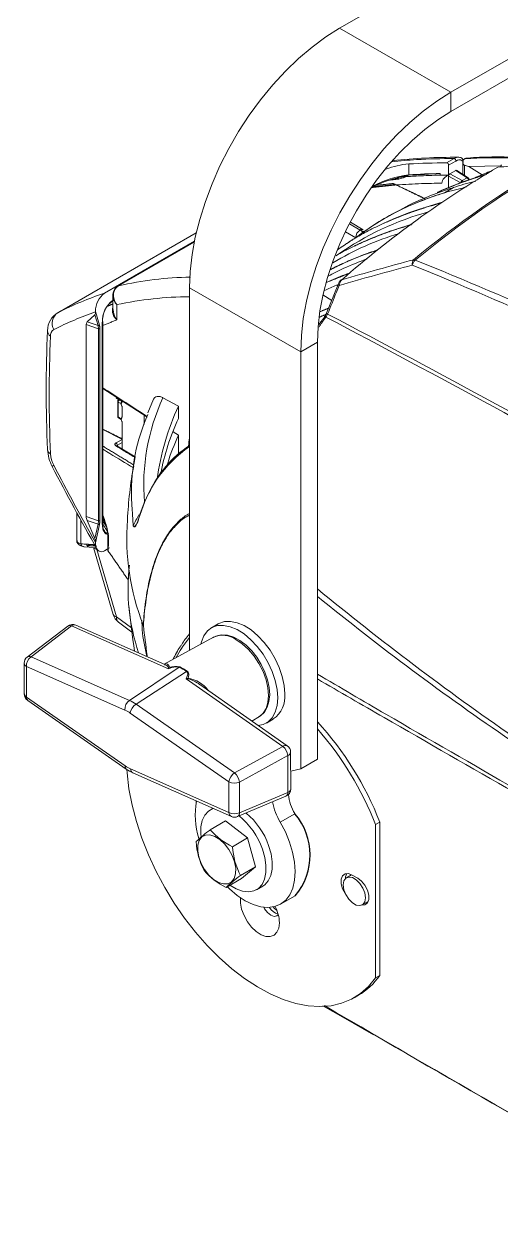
# Model space of a CAD drawing. Extents: x 9.3 to 87, y 1.1 to 68.8.
# Drawn here: x 10.31 to 14.1, y 48.92 to 58.54 of the extents above; entities that cross this region are included whole.
import ezdxf

# ---------------------------------------------------------------- set-up
doc = ezdxf.new("R2010")
doc.units = 0
doc.header["$MEASUREMENT"] = 0
doc.linetypes.add('SLD-Solid', pattern=[0])
doc.layers.add('OBJECT', color=7, linetype='CONTINUOUS')

msp = doc.modelspace()

# ---------------------------------------------------------------- linework, layer by layer
at = {"layer": 'OBJECT', "linetype": 'SLD-Solid', "lineweight": 15}
for p, q in [((13.7001, 57.9934), (16.7183, 59.7358)), ((12.8162, 58.5036), (14.8699, 59.6892)), ((13.7001, 57.8407), (16.7728, 59.6145)), ((12.8162, 58.5036), (13.7001, 57.9934)), ((13.7001, 57.9934), (13.7001, 57.8407)), ((13.3668, 57.4226), (13.3668, 57.3365)), ((13.6669, 57.4319), (13.7263, 57.4662)), ((13.6669, 57.4319), (13.7263, 57.4662)), ((13.7414, 57.4463), (13.6831, 57.4127)), ((13.7414, 57.4463), (13.6831, 57.4127)), ((13.7414, 57.4463), (13.6831, 57.4127)), ((13.6831, 57.4127), (13.6831, 57.3346)), ((13.6831, 57.4127), (13.6831, 57.3346)), ((13.7966, 57.4381), (13.7966, 57.3402)), ((13.8101, 57.4115), (13.8101, 57.3316)), ((13.8113, 57.4641), (13.8137, 57.4655)), ((13.6831, 57.3264), (13.6831, 57.2348)), ((13.78, 57.2727), (13.6831, 57.3264)), ((13.6831, 57.3263), (13.6831, 57.2348)), ((13.7395, 57.3712), (13.6937, 57.3448)), ((13.6937, 57.3448), (13.7911, 57.2908)), ((13.83, 57.3132), (13.7395, 57.3712)), ((13.8381, 57.3136), (13.7472, 57.3719)), ((13.843, 57.4036), (13.9498, 57.3375)), ((13.9863, 57.3416), (13.9268, 57.3236)), ((13.2817, 57.3121), (13.2856, 57.3131)), ((13.7181, 57.2338), (13.6474, 57.193)), ((13.6503, 57.1939), (13.721, 57.2348)), ((13.7911, 57.2908), (13.83, 57.3132)), ((13.845, 57.2959), (13.845, 57.301)), ((13.3659, 57.0958), (13.2952, 57.055)), ((13.6311, 57.1175), (13.5026, 57.0788)), ((12.9794, 56.8968), (12.8938, 56.9462)), ((13.0044, 56.8993), (12.9018, 56.9585)), ((11.6764, 56.8745), (10.5717, 56.2368)), ((11.6764, 56.8744), (10.5748, 56.2384)), ((12.944, 56.8356), (12.8621, 56.8829)), ((12.972, 56.8509), (12.9436, 56.8334)), ((13.0901, 56.8378), (13.0766, 56.8322)), ((13.2233, 56.8884), (13.1672, 56.8684)), ((10.9476, 56.3946), (11.6618, 56.8069)), ((11.6606, 56.8008), (11.0559, 56.4517)), ((11.6605, 56.8002), (11.0587, 56.4528)), ((12.8217, 56.7551), (12.8001, 56.7403)), ((12.8622, 56.7828), (12.8217, 56.7551)), ((13.0838, 56.7267), (13.0679, 56.7208)), ((11.0559, 56.4516), (11.0536, 56.4503)), ((12.8048, 56.4642), (12.7132, 56.2353)), ((11.012, 56.3737), (11.0126, 56.2652)), ((11.6233, 53.5504), (11.6233, 56.4375)), ((11.6233, 56.4375), (12.5072, 55.9272)), ((12.7538, 56.3368), (12.6839, 56.3801)), ((10.8703, 56.2211), (10.8079, 56.1656)), ((10.895, 56.1354), (10.8079, 56.1656)), ((10.895, 56.1354), (10.8703, 56.2211)), ((10.8752, 56.2488), (10.9071, 56.1383)), ((10.9292, 54.5545), (10.9292, 56.1624)), ((10.9322, 54.5585), (10.9322, 56.1665)), ((12.6975, 56.2067), (12.6506, 56.144)), ((12.6973, 56.2071), (12.6972, 56.2069)), ((10.8009, 56.1449), (10.8009, 54.6154)), ((10.8979, 56.1113), (10.8009, 56.1449)), ((10.8979, 54.5818), (10.8979, 56.1113)), ((10.9101, 56.1121), (10.9101, 54.5826)), ((12.6394, 56.0036), (12.5072, 55.9272)), ((12.6394, 52.6826), (12.6394, 56.0036)), ((12.5072, 52.6062), (12.5072, 55.9272)), ((10.9322, 55.6362), (11.2842, 55.4086)), ((11.0403, 55.5604), (11.0778, 55.5416)), ((11.0425, 55.5557), (11.08, 55.5369)), ((11.0514, 55.5329), (11.0514, 55.4143)), ((11.0552, 55.5271), (11.0552, 55.4085)), ((11.0764, 55.5149), (11.0552, 55.5271)), ((11.0604, 55.5468), (11.0589, 55.5459)), ((11.0778, 55.5416), (11.0778, 55.5421)), ((11.0778, 55.5416), (11.0792, 55.541)), ((11.0817, 55.5363), (11.0859, 55.5339)), ((11.0859, 55.5296), (11.0859, 55.5368)), ((11.0859, 55.4084), (11.0859, 55.4879)), ((11.535, 55.4945), (11.4113, 55.5609)), ((11.535, 55.4945), (11.535, 55.3959)), ((11.0552, 55.4085), (11.0764, 55.3936)), ((11.0577, 55.4021), (11.0793, 55.3868)), ((11.0839, 55.4), (11.0842, 55.4006)), ((11.2614, 55.3477), (11.2614, 55.4234)), ((11.282, 55.41), (11.282, 55.4027)), ((10.9322, 55.3073), (11.0801, 55.2347)), ((11.0859, 55.1538), (11.0859, 55.3667)), ((11.038, 55.2018), (11.0859, 55.2295)), ((11.0859, 55.2048), (11.0488, 55.1833)), ((11.535, 55.2631), (11.4917, 55.289)), ((11.535, 55.2631), (11.535, 55.1143)), ((11.1903, 55.0902), (11.0451, 55.1787)), ((11.1904, 55.0908), (11.1802, 55.029)), ((10.7254, 54.6486), (10.7254, 54.4251)), ((10.7588, 54.5868), (10.7588, 54.3984)), ((10.8979, 54.5818), (10.8009, 54.6154)), ((10.8703, 54.4403), (10.8079, 54.5847)), ((10.895, 54.5545), (10.8079, 54.5847)), ((10.8703, 54.4403), (10.895, 54.5545)), ((10.9071, 54.553), (10.8752, 54.4057)), ((10.9322, 54.5987), (10.9548, 54.5613)), ((10.9641, 54.5297), (10.9322, 54.5818)), ((10.9725, 54.4689), (10.9718, 54.3453)), ((10.7858, 54.3743), (10.8314, 54.3706)), ((10.8286, 54.371), (10.8811, 54.3669)), ((10.8597, 54.3685), (11.0159, 53.8345)), ((10.8862, 54.3522), (11.0428, 53.8168)), ((10.9476, 54.3434), (10.9664, 54.3543)), ((10.9664, 54.3543), (10.9861, 54.3657)), ((10.9728, 54.3454), (10.9728, 54.3459)), ((11.0428, 53.8168), (11.16, 53.7301)), ((11.0582, 53.7747), (11.1645, 53.696)), ((11.8516, 53.761), (11.7965, 53.7292)), ((10.6548, 53.7433), (10.3323, 53.4967)), ((10.6846, 53.7454), (10.3621, 53.4988)), ((11.4544, 53.404), (10.6846, 53.7454)), ((11.4259, 53.437), (10.7181, 53.7508)), ((11.8135, 53.6548), (11.4208, 53.4392)), ((10.3621, 53.4988), (11.1451, 53.1515)), ((10.3077, 53.4468), (10.3089, 53.2028)), ((11.1091, 53.0743), (10.3261, 53.4216)), ((10.3261, 53.4216), (10.3272, 53.1775)), ((11.1451, 53.1515), (11.5408, 53.4157)), ((11.1972, 53.1218), (11.599, 53.3825)), ((12.3656, 52.7855), (11.5948, 53.3238)), ((12.3998, 52.7906), (11.7034, 53.277)), ((10.3272, 53.1775), (11.1112, 52.63)), ((10.3356, 53.1518), (11.1196, 52.6042)), ((11.1972, 53.1218), (11.9812, 52.5743)), ((11.9355, 52.5025), (11.1515, 53.0501)), ((12.1184, 52.9871), (12.178, 53.0233)), ((12.234, 52.9714), (12.2891, 53.0032)), ((11.9812, 52.5743), (12.3656, 52.7855)), ((12.4042, 52.712), (12.0198, 52.5007)), ((12.4056, 52.4183), (12.4042, 52.712)), ((12.4279, 52.4459), (12.4265, 52.7396)), ((11.1536, 52.6058), (11.9366, 52.2585)), ((12.5072, 52.6062), (12.4272, 52.5878)), ((12.5072, 52.6062), (12.6394, 52.6826)), ((11.1724, 52.5741), (11.9555, 52.2269)), ((11.9366, 52.2585), (11.9355, 52.5025)), ((12.0198, 52.5007), (12.021, 52.2567)), ((12.021, 52.2567), (12.4056, 52.4183)), ((12.005, 52.2264), (12.3896, 52.388)), ((11.8089, 52.2919), (11.7882, 52.2799)), ((12.4609, 52.2492), (12.3443, 52.1818)), ((11.9087, 52.1911), (11.7881, 52.1215)), ((12.0849, 52.0561), (11.9087, 52.1911)), ((13.1012, 52.1633), (13.1351, 52.1829)), ((13.1012, 52.1633), (13.1012, 50.9412)), ((13.1351, 52.1829), (13.1351, 50.9608)), ((12.0849, 52.0561), (11.9644, 51.9865)), ((12.1482, 51.8267), (12.0849, 52.0561)), ((12.1482, 51.8267), (12.0277, 51.7571)), ((12.0351, 51.7323), (12.1482, 51.8267)), ((12.9119, 51.7634), (12.8706, 51.7384)), ((12.9604, 51.7355), (12.9166, 51.7608)), ((12.0351, 51.7323), (11.9146, 51.6627)), ((12.1556, 51.6434), (12.2051, 51.672)), ((12.3465, 51.5284), (12.4631, 51.5958)), ((12.995, 51.5228), (13.0429, 51.549)), ((13.0256, 51.5396), (13.0376, 51.5391)), ((13.1012, 50.9412), (13.1351, 50.9608)), ((12.9319, 50.7838), (12.9658, 50.8034))]:
    msp.add_line(p, q, dxfattribs=at)
at = {"layer": 'OBJECT', "linetype": 'SLD-Solid', "lineweight": 15, "flags": 128}
for points in [[(11.6233, 56.4375), (11.6284, 56.5675), (11.6436, 56.7023), (11.6688, 56.8407), (11.7039, 56.9816), (11.7484, 57.1237), (11.802, 57.2658), (11.8642, 57.4067), (11.9346, 57.5452), (12.0126, 57.6802), (12.0973, 57.8104), (12.1882, 57.9348), (12.2845, 58.0523), (12.3853, 58.1618), (12.4897, 58.2626), (12.597, 58.3536), (12.7061, 58.4342), (12.8162, 58.5036)], [(12.5072, 55.9272), (12.5123, 56.0573), (12.5275, 56.1921), (12.5527, 56.3305), (12.5877, 56.4713), (12.6322, 56.6134), (12.6859, 56.7555), (12.7481, 56.8965), (12.8185, 57.035), (12.8964, 57.1699), (12.9812, 57.3001), (13.0721, 57.4245), (13.1684, 57.542), (13.2692, 57.6516), (13.3736, 57.7523), (13.4809, 57.8434), (13.59, 57.924), (13.7001, 57.9934)], [(12.6394, 56.0036), (12.6445, 56.1266), (12.6598, 56.2543), (12.6851, 56.3855), (12.7202, 56.5189), (12.7647, 56.6532), (12.8182, 56.7872), (12.8802, 56.9196), (12.9501, 57.049), (13.0272, 57.1742), (13.1108, 57.2941), (13.2001, 57.4074), (13.2942, 57.5131), (13.3922, 57.6102), (13.4932, 57.6977), (13.5961, 57.7748), (13.7001, 57.8407)], [(14.0975, 57.408), (13.843, 57.4036), (13.843, 57.4036), (13.843, 57.4036)], [(13.721, 57.2348), (13.7206, 57.2346), (13.7202, 57.2345), (13.7199, 57.2344), (13.7195, 57.2343), (13.7192, 57.2342), (13.7188, 57.2341), (13.7184, 57.2339), (13.7181, 57.2338)], [(13.6474, 57.193), (13.6477, 57.1931), (13.6481, 57.1932), (13.6484, 57.1934), (13.6488, 57.1935), (13.6492, 57.1936), (13.6495, 57.1937), (13.6499, 57.1938), (13.6503, 57.1939)], [(12.9006, 56.9592), (12.9018, 56.9585), (12.9018, 56.9585)], [(13.3924, 56.9431), (13.2994, 56.9154), (13.2298, 56.8907)], [(13.0766, 56.8322), (13.018, 56.808), (12.9862, 56.7932)], [(13.1242, 56.7411), (13.1168, 56.7388), (13.0838, 56.7267)], [(11.0535, 56.4503), (11.0545, 56.4509), (11.0565, 56.4515)], [(11.0558, 56.4517), (11.0567, 56.4521), (11.0587, 56.4528)], [(12.8127, 56.4562), (12.8094, 56.4584), (12.8069, 56.4603), (12.8054, 56.4621), (12.8047, 56.4635), (12.8048, 56.4642)], [(12.7075, 56.2041), (12.7041, 56.2057), (12.7013, 56.2069), (12.6991, 56.2074), (12.6977, 56.2073), (12.6973, 56.2071)], [(12.7211, 56.2273), (12.7178, 56.2295), (12.7154, 56.2315), (12.7138, 56.2332), (12.7132, 56.2346), (12.7132, 56.2353)], [(11.041, 55.5563), (11.0409, 55.5562), (11.0417, 55.556), (11.0425, 55.5557)], [(11.0589, 55.5459), (11.0602, 55.5464), (11.0608, 55.5465)], [(11.0804, 55.5069), (11.0805, 55.5068), (11.0805, 55.5068)], [(11.3373, 55.549), (11.2908, 55.4414), (11.2904, 55.4406)], [(11.0791, 55.3868), (11.0805, 55.3856), (11.0803, 55.3862), (11.0802, 55.3887), (11.0809, 55.3925), (11.0825, 55.3974), (11.0839, 55.4)], [(11.0452, 55.1787), (11.0446, 55.179), (11.0437, 55.1797), (11.0438, 55.1797)], [(11.266, 54.7325), (11.2642, 54.7285), (11.219, 54.6029)], [(10.9668, 54.5145), (10.9713, 54.4943), (10.9731, 54.4696)], [(10.9734, 54.4689), (10.9734, 54.4696), (10.9734, 54.4697)], [(10.7516, 54.3843), (10.7652, 54.3783), (10.783, 54.3746)], [(10.9767, 54.3401), (10.9758, 54.339), (10.9753, 54.3381), (10.9753, 54.3375), (10.9753, 54.3375)], [(12.3797, 53.2035), (12.3748, 53.2702), (12.36, 53.3405), (12.3359, 53.4121), (12.3033, 53.4827), (12.2633, 53.5501), (12.217, 53.6121), (12.166, 53.6667), (12.1119, 53.7122), (12.0565, 53.747), (12.0015, 53.7702), (11.9488, 53.7808), (11.8999, 53.7787), (11.8566, 53.7638), (11.8516, 53.761)], [(12.3246, 53.1717), (12.3196, 53.2384), (12.3049, 53.3086), (12.2808, 53.3802), (12.2482, 53.4508), (12.2081, 53.5182), (12.1618, 53.5802), (12.1108, 53.6349), (12.0567, 53.6803), (12.0013, 53.7152), (11.9464, 53.7383), (11.8936, 53.749), (11.8448, 53.7468), (11.8014, 53.7319), (11.7649, 53.7048), (11.7365, 53.6662), (11.717, 53.6175), (11.7127, 53.5995)], [(12.1746, 53.0229), (12.1873, 53.0294), (12.2178, 53.0589), (12.2403, 53.0968), (12.2546, 53.1427), (12.2601, 53.1957), (12.2564, 53.254), (12.2437, 53.3151), (12.2225, 53.3769), (12.1937, 53.4373), (12.1582, 53.4944), (12.1172, 53.5462), (12.072, 53.5912), (12.0238, 53.6276), (11.9739, 53.6542), (11.9238, 53.6696), (11.8753, 53.6727), (11.8313, 53.6631), (11.8091, 53.6505)], [(11.8135, 53.6548), (11.8102, 53.653), (11.809, 53.6522)], [(12.178, 53.0233), (12.2087, 53.0495), (12.2322, 53.0875), (12.2467, 53.1351), (12.2513, 53.1905), (12.2461, 53.2516), (12.2312, 53.316), (12.2071, 53.3812), (12.1748, 53.4448), (12.1356, 53.5042), (12.0909, 53.5572), (12.0424, 53.6018), (11.9921, 53.6363)], [(12.1693, 52.9516), (12.2081, 52.9596), (12.2482, 52.9808), (12.2808, 53.0138), (12.3049, 53.0576), (12.3196, 53.1108), (12.3246, 53.1717)], [(11.1196, 52.6042), (11.146, 52.5875), (11.1724, 52.5741)], [(11.1243, 52.6011), (11.1262, 52.5737), (11.1412, 52.4476), (11.1659, 52.318), (11.2001, 52.1862), (11.2436, 52.0535), (11.2959, 51.921), (11.3566, 51.7901), (11.425, 51.6619), (11.5005, 51.5377), (11.5824, 51.4186), (11.67, 51.3057), (11.7624, 51.2002), (11.8587, 51.1029), (11.9581, 51.0149), (12.0595, 50.9369), (12.1622, 50.8697), (12.265, 50.8139), (12.367, 50.77), (12.4673, 50.7385), (12.5649, 50.7196), (12.6589, 50.7136), (12.7484, 50.7204), (12.8326, 50.74), (12.9107, 50.7723), (12.9819, 50.8169), (13.0456, 50.8733), (13.1012, 50.9412)], [(11.6756, 52.351), (11.6758, 52.348), (11.6768, 52.3384)], [(11.7151, 52.064), (11.713, 52.085), (11.7136, 52.1435), (11.7241, 52.195), (11.7441, 52.2376), (11.7729, 52.2695), (11.8093, 52.2896), (11.812, 52.2905)], [(12.3443, 52.1818), (12.3853, 52.1035), (12.4184, 52.023), (12.4427, 51.9423), (12.4577, 51.8634), (12.463, 51.7884), (12.4584, 51.7189), (12.444, 51.6568), (12.4203, 51.6036), (12.3878, 51.5606), (12.3472, 51.5288), (12.2997, 51.5092), (12.2464, 51.5021), (12.1886, 51.5077), (12.1277, 51.5259), (12.0652, 51.5562), (12.0028, 51.598), (11.9419, 51.6501), (11.9238, 51.668)], [(11.989, 51.77), (11.9776, 51.7328), (11.9567, 51.7059), (11.9278, 51.6912), (11.8928, 51.6897), (11.8542, 51.7015), (11.8145, 51.7258), (11.7765, 51.7609), (11.7428, 51.8046), (11.7156, 51.8536), (11.6968, 51.9048), (11.6877, 51.9547), (11.6889, 51.9998), (11.7004, 52.0371), (11.7213, 52.064), (11.7502, 52.0787), (11.7851, 52.0802), (11.8238, 52.0684), (11.8634, 52.0441), (11.9014, 52.0089), (11.9352, 51.9653), (11.9624, 51.9162), (11.9811, 51.865), (11.9902, 51.8152), (11.989, 51.77)], [(12.2024, 51.9671), (12.2214, 51.9015), (12.2308, 51.8383), (12.2302, 51.7798), (12.2197, 51.7283), (12.1997, 51.6858), (12.1709, 51.6538), (12.1345, 51.6337), (12.0918, 51.6262), (12.0446, 51.6316), (11.9945, 51.6497), (11.9438, 51.6796)], [(12.2519, 51.9957), (12.2709, 51.9301), (12.2803, 51.8669), (12.2797, 51.8084), (12.2692, 51.7569), (12.2492, 51.7143), (12.2204, 51.6824), (12.2051, 51.672)], [(12.9166, 51.7608), (12.8864, 51.7721), (12.8598, 51.7698), (12.8401, 51.754), (12.8296, 51.7268), (12.8296, 51.6913), (12.8401, 51.6519), (12.8598, 51.6134), (12.867, 51.6029)], [(13.0216, 51.5802), (13.0163, 51.5485), (13.001, 51.5267), (12.9776, 51.5176), (12.9489, 51.5221), (12.9183, 51.5397), (12.8896, 51.5684), (12.8661, 51.6046), (12.8508, 51.644), (12.8455, 51.6818), (12.8508, 51.7135), (12.8661, 51.7353), (12.8896, 51.7445), (12.9183, 51.74), (12.9489, 51.7223), (12.9776, 51.6937), (13.001, 51.6574), (13.0163, 51.618), (13.0216, 51.5802)], [(12.8734, 51.7728), (12.8635, 51.7463), (12.8622, 51.7317)], [(12.9896, 51.5203), (12.9907, 51.5201), (13.0173, 51.5225), (13.037, 51.5382), (13.0475, 51.5655), (13.0475, 51.6009), (13.037, 51.6403), (13.0173, 51.6789), (12.9907, 51.7119), (12.9604, 51.7355)], [(12.0274, 51.5802), (12.0276, 51.5371), (12.0373, 51.4879), (12.0561, 51.4376), (12.0828, 51.3893), (12.1157, 51.3462), (12.1528, 51.3109), (12.1917, 51.2856), (12.23, 51.2719), (12.2653, 51.2707), (12.2953, 51.2821), (12.3182, 51.3053), (12.3326, 51.3388), (12.3375, 51.3807), (12.3375, 51.3807)], [(12.213, 51.5038), (12.2192, 51.492), (12.2417, 51.4617), (12.2682, 51.4403), (12.2947, 51.4311), (12.3172, 51.4354), (12.3285, 51.4461)], [(12.2885, 51.5065), (12.2983, 51.495), (12.3185, 51.4777)], [(12.6838, 50.7204), (12.8426, 50.6288), (13.0853, 50.4883)]]:
    msp.add_lwpolyline(points, dxfattribs=at)
at = {"layer": 'OBJECT', "linetype": 'SLD-Solid', "lineweight": 15}
for centre, radius, start, end in [((13.4197, 56.7536), 0.6712, 94.52287, 110.51398), ((13.7156, 53.3185), 4.1574, 89.37506, 96.59367), ((18.7189, 50.2506), 8.3264, 120.35289, 129.66364), ((18.7379, 50.2411), 8.3344, 120.35275, 129.66367), ((13.6635, 57.4126), 0.0196, 0.24982, 79.93175), ((13.6635, 57.4126), 0.0196, 0.24982, 79.93175), ((13.7209, 57.4464), 0.0205, 359.83577, 74.74021), ((13.7209, 57.4464), 0.0205, 359.83577, 74.74021), ((13.7685, 57.4109), 0.0446, 52.17488, 127.50919), ((14.0432, 54.0595), 3.4119, 87.27164, 93.91802), ((14.073, 54.0714), 3.4074, 87.5088, 94.06407), ((14.1122, 57.4003), 0.0168, 116.54848, 189.00554), ((18.1897, 50.391), 8.1254, 120.43751, 131.23595), ((13.4843, 56.4505), 0.8937, 97.55552, 117.04856), ((13.3834, 57.343), 0.0178, 201.36092, 205.60088), ((13.8461, 49.837), 7.5135, 91.75404, 93.65368), ((11.9248, 87.0231), 29.7242, 272.78275, 273.26192), ((14.463, 55.4039), 1.992, 106.13898, 115.94285), ((14.7956, 54.5331), 2.9218, 107.68337, 114.33714), ((13.7126, 57.2544), 0.0855, 110.19193, 169.81454), ((13.7061, 57.3254), 0.0231, 122.60167, 177.39089), ((13.7439, 57.3654), 0.00728, 62.50978, 126.74546), ((13.8343, 57.3066), 0.00798, 62.14562, 123.22073), ((15.0247, 54.738), 2.813, 110.90055, 113.9858), ((13.8931, 57.3606), 0.0466, 287.29143, 294.31375), ((13.9247, 57.288), 0.0333, 119.98344, 122.28498), ((15.0516, 53.7349), 3.76, 107.63781, 107.70475), ((13.9246, 57.2882), 0.033, 117.69945, 120.01485), ((13.4971, 56.3737), 0.9636, 103.55839, 116.01721), ((13.2758, 57.3008), 0.0106, 12.4553, 115.41812), ((14.6126, 54.4321), 2.9411, 107.70681, 115.08116), ((13.8042, 57.2712), 0.0236, 123.89369, 175.74391), ((13.7787, 57.2714), 0.023, 21.8934, 57.35372), ((13.8176, 57.2938), 0.0231, 2.60583, 57.39417), ((13.83, 57.301), 0.015, 0, 57.33432), ((13.8376, 57.3017), 0.00743, 293.85619, 354.82381), ((14.2917, 55.0553), 2.2327, 106.69492, 126.14999), ((14.5419, 54.3913), 2.9411, 107.70681, 115.08116), ((14.1343, 54.8195), 2.3047, 105.21999, 125.35226), ((14.2355, 55.164), 2.1119, 116.43953, 126.65902), ((14.0631, 55.0955), 2.0598, 106.30076, 115.78107), ((14.3713, 54.2882), 2.9218, 107.68337, 114.33714), ((13.4687, 57.1161), 0.047, 287.32397, 294.28122), ((13.5005, 57.043), 0.0333, 119.98316, 122.28526), ((14.6273, 53.49), 3.76, 107.63781, 107.70475), ((13.5003, 57.0433), 0.033, 117.69963, 120.01467), ((13.9399, 54.6796), 2.2832, 106.52421, 121.03389), ((14.0294, 55.0137), 2.1197, 120.77985, 123.27574), ((14.1482, 54.2318), 2.8132, 109.13198, 115.57744), ((13.0208, 56.8321), 0.0768, 122.60557, 177.39433), ((12.9939, 56.8778), 0.0239, 63.10115, 127.34861), ((13.0321, 56.9911), 0.108, 240.77253, 262.59293), ((13.9544, 54.1921), 2.6795, 109.65037, 115.73633), ((13.452, 56.6255), 0.059, 143.84094, 188.23185), ((13.4745, 56.5947), 0.0839, 132.13436, 164.55824), ((13.4033, 56.6256), 0.0347, 64.55835, 88.20426), ((3.5254, 32.0133), 26.5552, 62.70305, 68.12783), ((3.3966, 31.7653), 26.7871, 62.71619, 68.08675), ((11.0912, 56.3821), 0.0777, 118.9048, 185.67676), ((11.6806, 53.7215), 2.8012, 91.04251, 102.82891), ((12.8798, 56.4377), 0.0798, 129.20334, 164.21404), ((12.8973, 56.444), 0.0855, 137.95292, 171.80543), ((12.8334, 56.4947), 0.00657, 86.19611, 129.34849), ((11.8006, 53.835), 2.6979, 108.43155, 117.02284), ((11.0537, 56.251), 0.1786, 126.48671, 180.72697), ((11.1189, 56.3758), 0.1044, 180.77778, 224.47112), ((11.6409, 53.5166), 2.8492, 90.35417, 102.08557), ((11.133, 56.1709), 0.2039, 125.25728, 182.37392), ((11.1139, 56.183), 0.1806, 124.07224, 175.86679), ((11.1095, 56.2578), 0.1001, 165.69605, 230.0009), ((11.0106, 56.3368), 0.00474, 296.74512, 7.01531), ((11.1479, 56.2658), 0.1331, 180.26841, 219.51939), ((10.6625, 56.0934), 0.1693, 119.83026, 179.4476), ((10.6324, 56.1538), 0.1024, 124.24158, 209.30137), ((11.7513, 53.7346), 2.6593, 109.2363, 117.02145), ((10.8282, 56.1472), 0.0274, 137.7639, 184.79577), ((10.8292, 56.2419), 0.0461, 333.20628, 4.45126), ((12.6203, 56.2705), 0.0995, 320.53113, 343.11371), ((-40.2055, -43.9887), 113.3065, 60.629473, 62.160894), ((-37.8231, -39.9926), 108.6876, 60.690585, 62.287135), ((21.1123, 55.6219), 10.6297, 177.4487, 182.54965), ((10.5483, 56.0961), 0.0551, 181.85089, 235.90375), ((10.5766, 56.0546), 0.0594, 124.37118, 183.96718), ((10.8984, 56.1481), 0.0131, 255.2759, 311.51655), ((10.903, 56.1261), 0.0157, 251.04827, 297.06084), ((21.049, 55.5823), 10.542, 177.45467, 182.54533), ((11.045, 55.5598), 0.00477, 172.80521, 238.10911), ((11.0664, 55.5329), 0.015, 119.99731, 180), ((11.0585, 55.5335), 0.0072, 184.71495, 242.52856), ((11.0767, 55.527), 0.0215, 124.5289, 179.73138), ((11.1015, 55.5126), 0.0252, 125.15683, 174.84373), ((11.0825, 55.541), 0.00477, 172.77757, 238.13668), ((11.0845, 55.5459), 0.01, 243.40564, 278.17248), ((12.9261, 54.8641), 1.6674, 155.29651, 184.65725), ((13.4021, 54.6342), 2.0558, 155.26068, 172.22338), ((11.0664, 55.4143), 0.015, 180, 234.81583), ((11.0585, 55.4149), 0.0072, 184.71495, 242.52856), ((11.0623, 55.4075), 0.00713, 172.09097, 230.2482), ((11.0685, 55.4091), 0.0174, 296.9824, 331.48561), ((11.0848, 55.3932), 0.00843, 177.37448, 228.26825), ((12.693, 54.807), 1.533, 156.05941, 181.11797), ((13.1152, 54.6478), 1.7483, 154.66719, 169.88622), ((11.0258, 55.1823), 0.023, 2.56034, 57.95276), ((11.0844, 55.2534), 0.0154, 244.58167, 275.50527), ((11.0827, 55.2389), 0.00498, 174.44003, 237.52251), ((11.0845, 55.2437), 0.01, 243.84622, 278.17248), ((10.8261, 55.1692), 0.3335, 183.47093, 207.76553), ((10.5379, 55.1542), 0.0451, 186.59387, 242.84034), ((10.7399, 55.1293), 0.2231, 183.88819, 208.07587), ((11.0415, 55.1718), 0.00773, 62.24562, 124.43816), ((11.0513, 55.1771), 0.00673, 111.91018, 164.57549), ((12.2085, 54.3303), 1.0257, 124.79052, 165.02319), ((12.0891, 54.4626), 0.8566, 122.94293, 156.76499), ((10.5537, 54.9996), 0.0268, 113.32716, 148.02639), ((27.1968, 63.6137), 18.7539, 207.29438, 209.57281), ((27.6759, 63.8735), 19.2832, 207.31664, 209.39401), ((14.4519, 54.4239), 3.327, 169.68517, 177.14694), ((10.303, 54.3673), 0.6812, 8.12122, 23.08962), ((11.0978, 54.652), 0.1691, 185.94907, 212.3792), ((15.2611, 52.5097), 4.5636, 152.32477, 153.56991), ((10.8805, 54.6175), 0.0797, 181.47264, 204.26786), ((10.9035, 54.5739), 0.0211, 246.26614, 279.59197), ((10.903, 54.5966), 0.0157, 251.04827, 297.06084), ((13.0274, 54.4456), 1.9039, 175.66577, 201.3705), ((10.7777, 54.41), 0.0975, 359.43639, 18.08381), ((10.9807, 54.4701), 0.00739, 189.24558, 242.61671), ((10.7702, 54.4265), 0.0448, 182.20364, 247.82449), ((10.7876, 54.4026), 0.0281, 209.63, 266.3558), ((10.8318, 54.3977), 0.0265, 208.10528, 269.22234), ((10.9032, 54.4041), 0.0546, 222.74142, 251.83346), ((10.9878, 54.3458), 0.015, 179.68344, 213.71021), ((10.9801, 54.3466), 0.00739, 189.49971, 242.52375), ((12.7417, 54.0422), 1.6079, 173.32157, 198.60414), ((27.3974, 71.9388), 23.1984, 230.4934, 235.3205), ((26.8827, 71.4797), 22.5638, 230.85796, 235.73352), ((15.7851, 54.3013), 4.6608, 184.8872, 189.36137), ((10.6928, 53.6937), 0.0625, 66.0845, 127.40409), ((11.0437, 53.8475), 0.0307, 205.07198, 268.1803), ((11.1202, 53.8619), 0.107, 194.98651, 234.58836), ((11.0887, 53.8098), 0.0464, 171.22445, 229.08703), ((10.6715, 53.7177), 0.0306, 64.78749, 123.16972), ((10.7062, 53.718), 0.0349, 70.07651, 128.28284), ((11.8863, 53.4865), 0.1834, 54.76658, 113.39241), ((10.3702, 53.4471), 0.0625, 127.40409, 180.26816), ((10.4145, 53.4273), 0.0887, 126.26306, 183.71083), ((10.349, 53.4711), 0.0306, 64.78517, 123.17157), ((10.3384, 53.4498), 0.0308, 185.62715, 246.3179), ((11.4233, 53.4007), 0.0337, 20.09418, 88.13838), ((11.5171, 53.2652), 0.1523, 81.0345, 114.31013), ((11.4587, 53.4442), 0.0321, 263.39248, 274.3655), ((11.5115, 53.2928), 0.1296, 75.16255, 112.89126), ((11.5714, 53.37), 0.055, 119.0759, 123.76705), ((11.3972, 53.0966), 0.3499, 54.78051, 65.76428), ((11.401, 53.0988), 0.3501, 54.78068, 65.7641), ((11.6367, 53.3245), 0.0691, 119.26596, 123.00962), ((11.5786, 53.0929), 0.2364, 35.28272, 82.37231), ((11.6451, 53.3367), 0.0364, 195.22555, 202.21589), ((11.5603, 53.1075), 0.2214, 49.82609, 76.6473), ((10.3714, 53.203), 0.0625, 180.26816, 235.06785), ((10.3396, 53.2058), 0.0308, 185.62796, 246.31735), ((12.162, 53.1814), 0.2188, 305.50109, 5.81111), ((10.3535, 53.1719), 0.0269, 167.9291, 228.26111), ((11.1976, 53.0801), 0.0887, 126.26314, 183.71075), ((11.0166, 52.866), 0.3131, 54.78049, 65.7643), ((11.257, 53.0333), 0.1069, 124.04205, 170.92615), ((11.0045, 52.8419), 0.2549, 54.78023, 65.76449), ((10.7778, 51.2716), 2.5273, 21.13488, 42.55711), ((10.7397, 51.2498), 2.532, 21.14852, 41.38461), ((12.3863, 52.7634), 0.0303, 63.55641, 133.18646), ((12.2915, 52.6997), 0.1133, 6.21532, 49.22929), ((12.364, 52.7393), 0.0625, 0.26816, 55.06785), ((12.3945, 52.7426), 0.0322, 287.54605, 354.62841), ((11.1375, 52.6243), 0.0269, 167.92907, 228.26107), ((11.2582, 52.8382), 0.2549, 234.78044, 245.76427), ((11.1899, 52.606), 0.0364, 180.41858, 241.20093), ((12.041, 52.4857), 0.1069, 124.04221, 170.92598), ((11.9072, 52.4884), 0.1133, 6.21512, 49.22938), ((11.9796, 52.5896), 0.0976, 243.12076, 294.36616), ((12.3654, 52.4456), 0.0625, 292.79012, 0.26816), ((12.374, 52.4156), 0.0317, 299.55566, 4.81153), ((12.3959, 52.4489), 0.0322, 287.54616, 354.6283), ((12.242, 52.235), 0.5742, 168.51634, 198.58282), ((12.7893, 52.4461), 0.5176, 191.5154, 210.71256), ((12.7893, 52.4461), 0.3829, 186.78644, 210.71256), ((11.9807, 52.3455), 0.0976, 243.1209, 294.36587), ((11.973, 52.2588), 0.0364, 180.41805, 241.20164), ((11.9808, 52.284), 0.0625, 246.0845, 292.79012), ((11.9894, 52.254), 0.0317, 299.55586, 4.81164), ((11.6413, 51.7702), 0.5947, 19.33522, 50.84761), ((11.6885, 51.7975), 0.5972, 19.37435, 49.96708), ((12.4822, 51.1758), 1.173, 126.27468, 133.47393), ((12.1976, 52.4737), 0.5401, 220.69956, 244.42207), ((12.252, 52.0627), 0.578, 183.53307, 207.29118), ((12.5467, 52.0236), 0.5835, 183.64725, 207.177), ((12.1476, 52.1495), 0.5397, 220.69187, 244.42975), ((12.7712, 50.7522), 1.25, 126.49678, 133.25183), ((12.3545, 51.5579), 0.1105, 210.91159, 255.71351), ((12.0294, 51.3713), 0.3083, 1.74111, 26.83603), ((12.6991, 51.2601), 0.5289, 300.28524, 325.5299), ((123.1603, 239.5244), 218.7443, 239.669002, 240.61129), ((132.6038, 255.4947), 237.2987, 239.759744, 240.520001)]:
    msp.add_arc(centre, radius, start, end, dxfattribs=at)
at = {"layer": 'OBJECT'}
msp.add_arc((12.0782, 51.9212), 0.504, 319.78941, 40.59659, dxfattribs=at)
at = {"layer": 'OBJECT', "linetype": 'SLD-Solid', "lineweight": 15}
for centre, major_axis, ratio, start_param, end_param in [((16.8646, 48.4295), (-5.5684, 8.3217), 0.616702, 5.892972, 5.937171), ((16.8654, 48.4291), (-5.5166, 8.2443), 0.616702, 5.904971, 5.942188), ((7.3576, 50.6313), (4.2474, 2.7452), 0.063348, 6.16212, 6.309021)]:
    msp.add_ellipse(centre, major_axis=major_axis, ratio=ratio, start_param=start_param, end_param=end_param, dxfattribs=at)
for points, knots in [([(13.7263, 57.4662), (13.6259, 57.4649), (13.4579, 57.4628), (13.2966, 57.4467), (13.2316, 57.4402)], [0, 0, 0, 0, 0.597071, 1, 1, 1, 1]), ([(13.7263, 57.4662), (13.7305, 57.4684), (13.744, 57.4754), (13.767, 57.4784), (13.789, 57.4708), (13.7969, 57.4567), (13.7999, 57.4512)], [0, 0, 0, 0, 0.138533, 0.445233, 0.784844, 1, 1, 1, 1]), ([(13.7263, 57.4662), (13.7305, 57.4684), (13.744, 57.4754), (13.767, 57.4784), (13.789, 57.4708), (13.7969, 57.4567), (13.7999, 57.4512)], [0, 0, 0, 0, 0.138533, 0.445233, 0.784844, 1, 1, 1, 1]), ([(13.802, 57.4366), (13.8002, 57.4402), (13.7946, 57.4511), (13.7768, 57.457), (13.757, 57.4545), (13.7451, 57.4483), (13.7414, 57.4463)], [0, 0, 0, 0, 0.170548, 0.530597, 0.854019, 1, 1, 1, 1]), ([(13.802, 57.4366), (13.8002, 57.4402), (13.7946, 57.4511), (13.7768, 57.457), (13.757, 57.4545), (13.7451, 57.4483), (13.7414, 57.4463)], [0, 0, 0, 0, 0.170548, 0.530597, 0.854019, 1, 1, 1, 1]), ([(13.8101, 57.4115), (13.8098, 57.4115), (13.8084, 57.4118), (13.8057, 57.4134), (13.8005, 57.4197), (13.7965, 57.431), (13.7964, 57.4444), (13.8007, 57.456), (13.8069, 57.4609), (13.8101, 57.4634)], [0, 0, 0, 0, 0.018056, 0.08366, 0.166715, 0.400676, 0.607754, 0.803654, 1, 1, 1, 1]), ([(13.843, 57.4036), (13.8373, 57.4056), (13.826, 57.4095), (13.8153, 57.4108), (13.8101, 57.4115)], [0, 0, 0, 0, 0.507999, 1, 1, 1, 1]), ([(14.2127, 57.4712), (14.1549, 57.4728), (14.0203, 57.4766), (13.8895, 57.47), (13.815, 57.4662)], [0, 0, 0, 0, 0.430334, 1, 1, 1, 1]), ([(13.8315, 57.4702), (13.8302, 57.4703), (13.824, 57.4706), (13.8189, 57.4681), (13.815, 57.4662)], [0, 0, 0, 0, 0.22215, 1, 1, 1, 1]), ([(14.0734, 57.3965), (14.1391, 57.4024), (14.2048, 57.4083), (14.2705, 57.4142), (14.3508, 57.4213), (14.4311, 57.4285), (14.5114, 57.4357)], [0.03013372, 0.03013372, 0.03013372, 0.03013372, 0.03830696, 0.03830696, 0.03830696, 0.04829992, 0.04829992, 0.04829992, 0.04829992]), ([(13.3668, 57.3231), (13.3415, 57.3213), (13.3135, 57.3193), (13.2857, 57.3168), (13.283, 57.3165)], [0, 0, 0, 0, 0.902717, 1, 1, 1, 1]), ([(13.2853, 57.3141), (13.3002, 57.3178), (13.3298, 57.3253), (13.3548, 57.3319), (13.3673, 57.3352)], [0, 0, 0, 0, 0.504176, 1, 1, 1, 1]), ([(13.3679, 57.3339), (13.3675, 57.3339), (13.3548, 57.3325), (13.3322, 57.3131), (13.3033, 57.3069), (13.2862, 57.3031)], [0, 0, 0, 0, 0.012612, 0.416138, 1, 1, 1, 1]), ([(13.3668, 57.3231), (13.4051, 57.3255), (13.4737, 57.3298), (13.543, 57.3319), (13.5735, 57.3329)], [0, 0, 0, 0, 0.559935, 1, 1, 1, 1]), ([(13.3673, 57.3352), (13.3674, 57.335), (13.3676, 57.3346), (13.3678, 57.3341), (13.3679, 57.3339)], [0, 0, 0, 0, 0.49997, 1, 1, 1, 1]), ([(13.6831, 57.3346), (13.6626, 57.3344), (13.626, 57.3341), (13.5896, 57.3333), (13.5735, 57.3329)], [0, 0, 0, 0, 0.560045, 1, 1, 1, 1]), ([(13.9069, 57.3161), (13.9004, 57.3139), (13.8679, 57.3026), (13.7906, 57.2762), (13.697, 57.2405), (13.6255, 57.2099), (13.5997, 57.1987), (13.5951, 57.1967), (13.593, 57.1958), (13.592, 57.1954), (13.5916, 57.1952), (13.5915, 57.1952), (13.5915, 57.1952), (13.5915, 57.1952), (13.5915, 57.1952), (13.5915, 57.1952), (13.5915, 57.1952), (13.5915, 57.1952)], [0, 0, 0, 0, 0.055666, 0.2781, 0.722897, 0.945279, 0.973076, 0.986975, 0.993925, 0.997401, 0.999141, 0.999577, 0.999796, 0.999868, 0.999956, 0.999996, 1, 1, 1, 1]), ([(13.6161, 57.347), (13.6161, 57.3449), (13.6161, 57.3405), (13.6161, 57.3361), (13.6161, 57.3338)], [0, 0, 0, 0, 0.482716, 1, 1, 1, 1]), ([(13.8879, 57.3108), (13.9291, 57.3289), (13.9768, 57.3499), (14.0246, 57.3675), (14.0312, 57.3699)], [0, 0, 0, 0, 0.86246, 1, 1, 1, 1]), ([(14.0263, 57.3668), (14.0176, 57.3636), (13.9731, 57.3469), (13.9309, 57.3285), (13.897, 57.3136)], [0, 0, 0, 0, 0.195694, 1, 1, 1, 1]), ([(13.9093, 57.3175), (13.9097, 57.3176), (13.9103, 57.3178), (13.9111, 57.318), (13.9116, 57.3181), (13.912, 57.3182), (13.9122, 57.3182), (13.9123, 57.3182), (13.9123, 57.3182), (13.9124, 57.3182), (13.9123, 57.3182), (13.9123, 57.3182), (13.9123, 57.3182), (13.9123, 57.3181)], [0, 0, 0, 0, 0.326157, 0.544986, 0.6921, 0.79124, 0.858306, 0.903951, 0.935333, 0.96621, 0.979398, 0.992715, 1, 1, 1, 1]), ([(13.2667, 57.2556), (13.3335, 57.2599), (13.4529, 57.2676), (13.5748, 57.2689), (13.6285, 57.2695)], [0, 0, 0, 0, 0.559823, 1, 1, 1, 1]), ([(13.8993, 57.2867), (13.8956, 57.2858), (13.8348, 57.2714), (13.7761, 57.2525), (13.721, 57.2348)], [0, 0, 0, 0, 0.06012, 1, 1, 1, 1]), ([(13.4827, 57.0712), (13.4739, 57.0682), (13.4303, 57.0531), (13.3418, 57.0225), (13.2497, 56.986), (13.1882, 56.9593), (13.173, 56.9527), (13.1688, 56.9509), (13.1675, 56.9504), (13.1673, 56.9503), (13.1672, 56.9503), (13.1672, 56.9503), (13.1672, 56.9503), (13.1672, 56.9503), (13.1672, 56.9503), (13.1672, 56.9503)], [0, 0, 0, 0, 0.075373, 0.376432, 0.837708, 0.953137, 0.981996, 0.99643, 0.998235, 0.999138, 0.99959, 0.999817, 0.999931, 0.999976, 1, 1, 1, 1]), ([(13.485, 57.0725), (13.4854, 57.0726), (13.4861, 57.0728), (13.4869, 57.0731), (13.4874, 57.0732), (13.4877, 57.0733), (13.4879, 57.0733), (13.488, 57.0733), (13.4881, 57.0733), (13.4881, 57.0733), (13.4881, 57.0733), (13.4881, 57.0733), (13.488, 57.0732), (13.488, 57.0732)], [0, 0, 0, 0, 0.326158, 0.544988, 0.692102, 0.791242, 0.858308, 0.903966, 0.935333, 0.96621, 0.979398, 0.992715, 1, 1, 1, 1]), ([(13.1672, 56.9503), (13.1253, 56.9308), (13.0494, 56.8955), (12.9771, 56.8536), (12.9447, 56.8348)], [0, 0, 0, 0, 0.551649, 1, 1, 1, 1]), ([(12.9447, 56.8348), (12.9447, 56.8348), (12.9446, 56.8348), (12.9446, 56.8348), (12.9444, 56.8347), (12.9439, 56.8344), (12.9421, 56.8333), (12.9357, 56.8295), (12.9117, 56.8149), (12.8876, 56.7997), (12.8694, 56.7879), (12.867, 56.7863), (12.8664, 56.7859), (12.8663, 56.7858), (12.8663, 56.7858), (12.8663, 56.7858), (12.8664, 56.7858), (12.8664, 56.7859), (12.8664, 56.7859)], [0, 0, 0, 0, 0.000253, 0.000582, 0.001195, 0.003824, 0.014206, 0.055547, 0.220735, 0.881572, 0.964154, 0.984801, 0.995139, 0.997727, 0.999028, 0.999567, 0.99982, 1, 1, 1, 1]), ([(13.2263, 56.8896), (13.2262, 56.8896), (13.2262, 56.8896), (13.2261, 56.8895), (13.226, 56.8894), (13.2253, 56.8891), (13.2229, 56.8882), (13.2142, 56.885), (13.1816, 56.873), (13.104, 56.8439), (13.0221, 56.8096), (12.9607, 56.7817), (12.9426, 56.7733), (12.9359, 56.7702), (12.9339, 56.7693), (12.9337, 56.7692), (12.9337, 56.7692), (12.9337, 56.7693), (12.9337, 56.7693), (12.9337, 56.7693)], [0, 0, 0, 0, 0.000092, 0.000213, 0.000438, 0.001219, 0.004987, 0.019957, 0.079767, 0.318941, 0.797168, 0.916846, 0.976689, 0.991651, 0.999148, 0.999618, 0.999855, 0.999953, 1, 1, 1, 1]), ([(12.9337, 56.7693), (12.9337, 56.7693), (12.9337, 56.7693), (12.9338, 56.7693), (12.9338, 56.7693), (12.9339, 56.7694), (12.934, 56.7694), (12.9343, 56.7696), (12.9346, 56.7698), (12.9367, 56.7708), (12.9446, 56.7746), (12.9638, 56.7837), (13.0268, 56.8126), (13.1082, 56.8469), (13.1856, 56.8758), (13.2171, 56.8867), (13.2245, 56.8891), (13.226, 56.8896), (13.2263, 56.8896), (13.2263, 56.8896), (13.2263, 56.8896), (13.2263, 56.8896), (13.2263, 56.8896)], [0, 0, 0, 0, 0.000034, 0.000095, 0.000216, 0.000365, 0.000685, 0.001002, 0.001923, 0.003764, 0.01849, 0.077369, 0.195114, 0.665634, 0.916259, 0.978931, 0.994615, 0.998554, 0.999551, 0.999782, 0.999905, 1, 1, 1, 1]), ([(12.9535, 56.8423), (12.9518, 56.8411), (12.9486, 56.8388), (12.9454, 56.8366), (12.944, 56.8356)], [0, 0, 0, 0, 0.560019, 1, 1, 1, 1]), ([(12.9794, 56.8968), (12.9842, 56.8937), (12.9943, 56.8871), (12.9991, 56.8788), (13.0016, 56.8744)], [0, 0, 0, 0, 0.47642, 1, 1, 1, 1]), ([(12.7888, 56.6923), (12.8075, 56.7034), (12.8546, 56.7312), (12.904, 56.755), (12.9337, 56.7693)], [0, 0, 0, 0, 0.397409, 1, 1, 1, 1]), ([(13.0355, 56.6678), (12.9726, 56.6439), (12.8662, 56.6034), (12.7659, 56.5513), (12.7249, 56.53)], [0, 0, 0, 0, 0.590793, 1, 1, 1, 1]), ([(12.7908, 56.6059), (12.7908, 56.6059), (12.7908, 56.6059), (12.7909, 56.6059), (12.791, 56.606), (12.7915, 56.6062), (12.7932, 56.6071), (12.7994, 56.6101), (12.8227, 56.6212), (12.8787, 56.647), (12.948, 56.6763), (13.009, 56.6998), (13.0371, 56.7101), (13.0485, 56.7141), (13.0518, 56.7152), (13.053, 56.7156), (13.0533, 56.7157), (13.0533, 56.7157), (13.0533, 56.7156), (13.0533, 56.7156), (13.0533, 56.7156), (13.0533, 56.7156), (13.0533, 56.7156)], [0, 0, 0, 0, 0.000076, 0.000176, 0.000361, 0.001009, 0.00413, 0.016532, 0.066082, 0.264225, 0.660486, 0.858604, 0.957666, 0.982432, 0.994818, 0.997915, 0.999468, 0.999733, 0.999823, 0.999913, 0.999966, 1, 1, 1, 1]), ([(13.0533, 56.7156), (13.0533, 56.7156), (13.0533, 56.7156), (13.0532, 56.7156), (13.053, 56.7155), (13.0525, 56.7153), (13.0508, 56.7146), (13.0445, 56.7122), (13.0207, 56.7033), (12.9638, 56.6817), (12.8954, 56.6534), (12.8375, 56.6275), (12.8083, 56.6139), (12.7965, 56.6085), (12.7911, 56.6059), (12.7908, 56.6058), (12.7908, 56.6058), (12.7908, 56.6058), (12.7908, 56.6059), (12.7908, 56.6059), (12.7908, 56.6059)], [0, 0, 0, 0, 0.000074, 0.000169, 0.000348, 0.001121, 0.004172, 0.016323, 0.064876, 0.259041, 0.647344, 0.841485, 0.938556, 0.987097, 0.999253, 0.999633, 0.999824, 0.999893, 0.999963, 1, 1, 1, 1]), ([(12.896, 56.5527), (12.8837, 56.5487), (12.8196, 56.528), (12.7591, 56.5004), (12.7102, 56.4782)], [0, 0, 0, 0, 0.19318, 1, 1, 1, 1]), ([(11.0565, 56.4515), (11.0481, 56.4449), (11.0314, 56.4317), (11.0189, 56.4009), (11.0173, 56.3643), (11.0266, 56.3332), (11.0371, 56.3138), (11.0414, 56.3071), (11.0432, 56.3043), (11.044, 56.3032), (11.0443, 56.3027), (11.0444, 56.3026)], [0, 0, 0, 0, 0.203348, 0.406451, 0.616193, 0.862589, 0.944751, 0.977526, 0.990842, 0.997532, 1, 1, 1, 1]), ([(12.8039, 56.4612), (12.7997, 56.4597), (12.7631, 56.4464), (12.7277, 56.4305), (12.6964, 56.4165)], [0, 0, 0, 0, 0.113617, 1, 1, 1, 1]), ([(12.8127, 56.4562), (12.8054, 56.438), (12.7981, 56.4198), (12.7908, 56.4016), (12.7676, 56.3435), (12.7443, 56.2854), (12.7211, 56.2273)], [0, 0, 0, 0, 0.001524, 0.001524, 0.001524, 0.006387037, 0.006387037, 0.006387037, 0.006387037]), ([(10.9299, 56.1701), (10.9306, 56.1695), (10.9319, 56.1683), (10.9324, 56.1662), (10.9316, 56.1641), (10.93, 56.163), (10.9292, 56.1624)], [0, 0, 0, 0, 0.249988, 0.499993, 0.749986, 1, 1, 1, 1]), ([(10.8979, 56.1113), (10.8977, 56.1167), (10.8975, 56.1252), (10.8957, 56.1326), (10.895, 56.1354)], [0, 0, 0, 0, 0.630963, 1, 1, 1, 1]), ([(10.9322, 55.6411), (10.9853, 55.6067), (11.1031, 55.5305), (11.2209, 55.4543), (11.2857, 55.4125)], [0, 0, 0, 0, 0.450739, 1, 1, 1, 1]), ([(11.0804, 55.5069), (11.0791, 55.5095), (11.0778, 55.5122), (11.0764, 55.5149), (11.0764, 55.5149)], [0, 0, 0, 0, 0.982835, 1, 1, 1, 1]), ([(11.0859, 55.5296), (11.0857, 55.5277), (11.0853, 55.5238), (11.0829, 55.5197), (11.0806, 55.5167), (11.0792, 55.514), (11.0791, 55.5112), (11.0811, 55.5042), (11.0853, 55.4961), (11.0858, 55.4897), (11.0859, 55.4879)], [0, 0, 0, 0, 0.138995, 0.269697, 0.400244, 0.466619, 0.518483, 0.58666, 0.885496, 1, 1, 1, 1]), ([(11.3372, 55.549), (11.3381, 55.5517), (11.3414, 55.5612), (11.3547, 55.5698), (11.3755, 55.5736), (11.3958, 55.5687), (11.4082, 55.5625), (11.4113, 55.5609)], [0, 0, 0, 0, 0.094592, 0.335916, 0.598412, 0.898888, 1, 1, 1, 1]), ([(11.0859, 55.4084), (11.0857, 55.4064), (11.0853, 55.4026), (11.0829, 55.3984), (11.0806, 55.3954), (11.0792, 55.3927), (11.0791, 55.3899), (11.0812, 55.3829), (11.0853, 55.3748), (11.0858, 55.3684), (11.0859, 55.3667)], [0, 0, 0, 0, 0.138978, 0.270371, 0.401464, 0.468438, 0.520377, 0.588824, 0.889331, 1, 1, 1, 1]), ([(11.038, 55.2018), (11.0368, 55.201), (11.0334, 55.1988), (11.0298, 55.1943), (11.0287, 55.1885), (11.031, 55.1828), (11.0351, 55.1797), (11.0371, 55.1782)], [0, 0, 0, 0, 0.117546, 0.338132, 0.558746, 0.779373, 1, 1, 1, 1]), ([(11.4433, 55.0149), (11.4454, 55.0233), (11.467, 55.107), (11.5028, 55.1892), (11.535, 55.2631)], [0, 0, 0, 0, 0.099645, 1, 1, 1, 1]), ([(11.6148, 55.1751), (11.6149, 55.1761), (11.6156, 55.1995), (11.6195, 55.2204), (11.6233, 55.2405)], [0, 0, 0, 0, 0.040389, 1, 1, 1, 1]), ([(11.176, 55.0033), (11.114, 55.0411), (11.0327, 55.0906), (10.9515, 55.1401), (10.9322, 55.1518)], [0, 0, 0, 0, 0.762507, 1, 1, 1, 1]), ([(11.1864, 55.0873), (11.1577, 55.1048), (11.108, 55.1351), (11.0582, 55.1654), (11.0371, 55.1782)], [0, 0, 0, 0, 0.576301, 1, 1, 1, 1]), ([(10.9515, 54.5679), (10.9441, 54.5896), (10.9366, 54.6114), (10.9297, 54.6343), (10.9296, 54.6345)], [0, 0, 0, 0, 0.992179, 1, 1, 1, 1]), ([(11.2544, 53.7518), (11.2568, 53.7823), (11.2642, 53.8787), (11.286, 54.0359), (11.3281, 54.2143), (11.3847, 54.3645), (11.4524, 54.4843), (11.5224, 54.5656), (11.5806, 54.6176), (11.6149, 54.6354), (11.6233, 54.6398)], [0, 0, 0, 0, 0.080979, 0.256317, 0.431949, 0.607009, 0.73811, 0.869183, 0.967864, 1, 1, 1, 1]), ([(11.6233, 54.6259), (11.6125, 54.6208), (11.5744, 54.6027), (11.5155, 54.5499), (11.4489, 54.4709), (11.3843, 54.3559), (11.329, 54.2086), (11.2871, 54.0302), (11.2655, 53.8732), (11.258, 53.7771), (11.2557, 53.7468)], [0, 0, 0, 0, 0.04179, 0.147999, 0.270635, 0.393302, 0.568286, 0.743862, 0.919158, 1, 1, 1, 1]), ([(10.895, 54.5545), (10.8961, 54.5604), (10.8977, 54.5698), (10.8978, 54.5786), (10.8979, 54.5818)], [0, 0, 0, 0, 0.633024, 1, 1, 1, 1]), ([(10.9299, 54.5622), (10.9306, 54.5616), (10.9319, 54.5604), (10.9324, 54.5582), (10.9316, 54.5561), (10.93, 54.555), (10.9292, 54.5545)], [0, 0, 0, 0, 0.249988, 0.499993, 0.749986, 1, 1, 1, 1]), ([(10.9755, 54.471), (10.9687, 54.4728), (10.9536, 54.4769), (10.9383, 54.4995), (10.9302, 54.5267), (10.9295, 54.5474), (10.9292, 54.5545)], [0, 0, 0, 0, 0.226731, 0.503406, 0.829912, 1, 1, 1, 1]), ([(10.9299, 54.5622), (10.9299, 54.5622), (10.9299, 54.5567), (10.932, 54.5344), (10.9406, 54.5052), (10.9593, 54.4832), (10.9738, 54.4796), (10.9798, 54.4781)], [0, 0, 0, 0, 0.000015, 0.129537, 0.525298, 0.804517, 1, 1, 1, 1]), ([(11.2177, 54.5954), (11.2171, 54.5934), (11.2158, 54.5893), (11.214, 54.5836), (11.2121, 54.5782), (11.2103, 54.573), (11.2085, 54.5682), (11.2066, 54.5636), (11.2034, 54.5559), (11.1988, 54.5464), (11.1931, 54.538), (11.1877, 54.5335), (11.1837, 54.5329), (11.1807, 54.5342), (11.1786, 54.5358), (11.1765, 54.5381), (11.1752, 54.54), (11.1745, 54.541)], [0, 0, 0, 0, 0.036368, 0.072624, 0.108835, 0.145064, 0.181377, 0.217838, 0.254511, 0.379969, 0.506183, 0.628137, 0.753467, 0.813905, 0.876878, 0.93606, 1, 1, 1, 1]), ([(11.1745, 54.541), (11.1773, 54.5383), (11.1827, 54.533), (11.1919, 54.5437), (11.1963, 54.5489)], [0, 0, 0, 0, 0.514884, 1, 1, 1, 1]), ([(10.9773, 54.4636), (10.9773, 54.4554), (10.9771, 54.4142), (10.9769, 54.3731), (10.9767, 54.3401)], [0, 0, 0, 0, 0.198944, 1, 1, 1, 1]), ([(10.7287, 54.4212), (10.7287, 54.4181), (10.7289, 54.4114), (10.7407, 54.404), (10.7527, 54.4003), (10.7588, 54.3984)], [0, 0, 0, 0, 0.294815, 0.641271, 1, 1, 1, 1]), ([(10.7632, 54.3887), (10.758, 54.3861), (10.7521, 54.3832), (10.7519, 54.3848), (10.7519, 54.385)], [0, 0, 0, 0, 0.865615, 1, 1, 1, 1]), ([(10.7588, 54.3984), (10.7673, 54.3978), (10.7823, 54.3966), (10.7974, 54.3955), (10.8041, 54.395)], [0, 0, 0, 0, 0.56, 1, 1, 1, 1]), ([(10.8084, 54.3852), (10.8074, 54.387), (10.8057, 54.3901), (10.8045, 54.3935), (10.8041, 54.395)], [0, 0, 0, 0, 0.572422, 1, 1, 1, 1]), ([(10.8752, 54.4057), (10.8765, 54.3924), (10.8788, 54.368), (10.8932, 54.3446), (10.9124, 54.334), (10.9316, 54.3353), (10.9437, 54.3415), (10.9476, 54.3434)], [0, 0, 0, 0, 0.284536, 0.523872, 0.715593, 0.908515, 1, 1, 1, 1]), ([(11.2839, 53.4999), (11.2675, 53.5705), (11.2455, 53.6655), (11.2447, 53.7616), (11.2445, 53.7863)], [0, 0, 0, 0, 0.743089, 1, 1, 1, 1]), ([(11.5608, 53.5964), (11.5788, 53.6246), (11.5981, 53.6548), (11.6218, 53.6794), (11.6233, 53.681)], [0, 0, 0, 0, 0.935077, 1, 1, 1, 1]), ([(11.4925, 53.4786), (11.5098, 53.5136), (11.5303, 53.5554), (11.5565, 53.5907), (11.5608, 53.5964)], [0, 0, 0, 0, 0.837331, 1, 1, 1, 1]), ([(11.6233, 53.6533), (11.6009, 53.6253), (11.5617, 53.5761), (11.5305, 53.5173), (11.5172, 53.4921)], [0, 0, 0, 0, 0.571475, 1, 1, 1, 1]), ([(11.424, 53.4378), (11.4258, 53.4386), (11.442, 53.4462), (11.4537, 53.4353), (11.4639, 53.4207), (11.4618, 53.4143), (11.4611, 53.4121)], [0, 0, 0, 0, 0.078546, 0.711404, 0.90239, 1, 1, 1, 1]), ([(11.4544, 53.404), (11.4544, 53.4041), (11.4545, 53.4072), (11.4547, 53.4098), (11.455, 53.4123)], [0, 0, 0, 0, 0.023652, 1, 1, 1, 1]), ([(11.4611, 53.4121), (11.4589, 53.4097), (11.4566, 53.4071), (11.4545, 53.4041), (11.4544, 53.404)], [0, 0, 0, 0, 0.976244, 1, 1, 1, 1]), ([(11.6029, 53.3848), (11.606, 53.3821), (11.614, 53.3749), (11.6182, 53.3558), (11.6145, 53.3393), (11.6105, 53.3285), (11.61, 53.3271)], [0, 0, 0, 0, 0.169267, 0.444069, 0.927204, 1, 1, 1, 1]), ([(11.5948, 53.3238), (11.595, 53.3239), (11.6, 53.3253), (11.6051, 53.3262), (11.61, 53.3271)], [0, 0, 0, 0, 0.023756, 1, 1, 1, 1]), ([(11.6114, 53.3229), (11.606, 53.3234), (11.6005, 53.3238), (11.595, 53.3238), (11.5948, 53.3238)], [0, 0, 0, 0, 0.976348, 1, 1, 1, 1]), ([(12.6394, 53.3611), (12.8209, 53.2543), (13.3467, 52.9448), (14.2222, 52.4447), (14.9122, 52.0356), (15.2571, 51.831)], [0, 0, 0, 0, 0.208558, 0.604275, 1, 1, 1, 1]), ([(15.247, 51.8091), (14.9013, 52.0127), (14.21, 52.4199), (13.3379, 52.9166), (12.8161, 53.2195), (12.6394, 53.3221)], [0, 0, 0, 0, 0.398052, 0.796142, 1, 1, 1, 1])]:
    msp.add_open_spline(points, degree=3, knots=knots, dxfattribs=at)
for points, degree in [([(13.8113, 57.4641), (13.8101, 57.4634)], 1), ([(13.815, 57.4662), (13.8137, 57.4655)], 1), ([(13.6161, 57.3338), (13.6831, 57.3346)], 1), ([(13.6831, 57.3346), (13.6831, 57.3264)], 1), ([(13.6834, 57.2305), (13.6831, 57.3346)], 1), ([(13.9811, 57.3383), (13.9123, 57.3181)], 1), ([(13.0701, 57.2343), (13.2667, 57.2556)], 1), ([(13.2582, 57.2595), (13.0745, 57.2397)], 1), ([(13.1015, 57.2519), (13.2415, 57.2673)], 1), ([(13.2862, 57.3031), (13.2173, 57.2947)], 1), ([(13.2415, 57.2673), (13.2667, 57.2556)], 1), ([(13.2667, 57.2556), (13.4961, 57.1469)], 1), ([(13.2667, 57.2556), (13.4933, 57.1458)], 1), ([(13.2712, 57.3105), (13.2853, 57.3141)], 1), ([(13.8251, 57.2399), (13.6503, 57.1939)], 1), ([(13.6247, 57.1132), (13.488, 57.0732)], 1), ([(13.2263, 56.8896), (13.387, 56.9391)], 1), ([(12.944, 56.8356), (12.9383, 56.8308)], 1), ([(12.9746, 56.8582), (12.9535, 56.8423)], 1), ([(12.8664, 56.7859), (12.861, 56.7821)], 1), ([(12.8338, 56.5013), (13.0233, 56.5556), (13.2135, 56.6085), (13.4044, 56.6603)], 3), ([(13.0533, 56.7156), (13.1188, 56.7366)], 1), ([(12.7104, 56.4791), (12.896, 56.5526)], 1), ([(12.7434, 56.5817), (12.7908, 56.6059)], 1), ([(13.3936, 56.6171), (13.1992, 56.5647), (13.0056, 56.5112), (12.8127, 56.4562)], 3), ([(11.0587, 56.4528), (11.0565, 56.4515)], 1), ([(10.9704, 56.29), (11.0124, 56.3084)], 1), ([(11.0444, 56.3026), (11.0452, 56.1811)], 1), ([(12.6586, 56.2454), (12.7293, 56.2754)], 1), ([(10.8751, 56.2455), (10.8752, 56.2488)], 1), ([(11.0452, 56.1811), (10.9322, 56.1369)], 1), ([(12.7075, 56.2041), (12.6488, 56.122)], 1), ([(12.7078, 56.2245), (12.6552, 56.2028)], 1), ([(12.7211, 56.2273), (12.7176, 56.2192), (12.713, 56.2112), (12.7075, 56.2041)], 3), ([(10.9071, 56.1383), (10.9101, 56.1121)], 1), ([(10.9322, 55.3109), (11.0778, 55.2394)], 1), ([(10.9322, 55.1767), (11.1797, 55.0259)], 1), ([(11.0488, 55.1833), (11.0488, 55.1765)], 1), ([(11.1745, 54.541), (11.1603, 54.7771)], 1), ([(10.9101, 54.5826), (10.9071, 54.553)], 1), ([(10.9715, 54.492), (10.9314, 54.5587)], 1), ([(10.9682, 54.5174), (10.9515, 54.5679)], 1), ([(10.7279, 54.4252), (10.7287, 54.4212)], 1), ([(10.7632, 54.3887), (10.7588, 54.3984)], 1), ([(10.8041, 54.395), (10.8676, 54.3909)], 1), ([(10.8734, 54.3806), (10.8084, 54.3852)], 1), ([(10.8752, 54.4057), (10.8751, 54.409)], 1), ([(10.9767, 54.3401), (11.1363, 54.1087)], 1), ([(11.2557, 53.7468), (11.2554, 53.7485), (11.255, 53.7502), (11.2544, 53.7518)], 3), ([(11.2851, 53.5096), (11.2753, 53.5885), (11.2655, 53.6676), (11.2557, 53.7468)], 3), ([(11.2864, 53.4988), (11.2851, 53.5096)], 1)]:
    msp.add_open_spline(points, degree=degree, dxfattribs=at)

doc.saveas('drawing.dxf')
